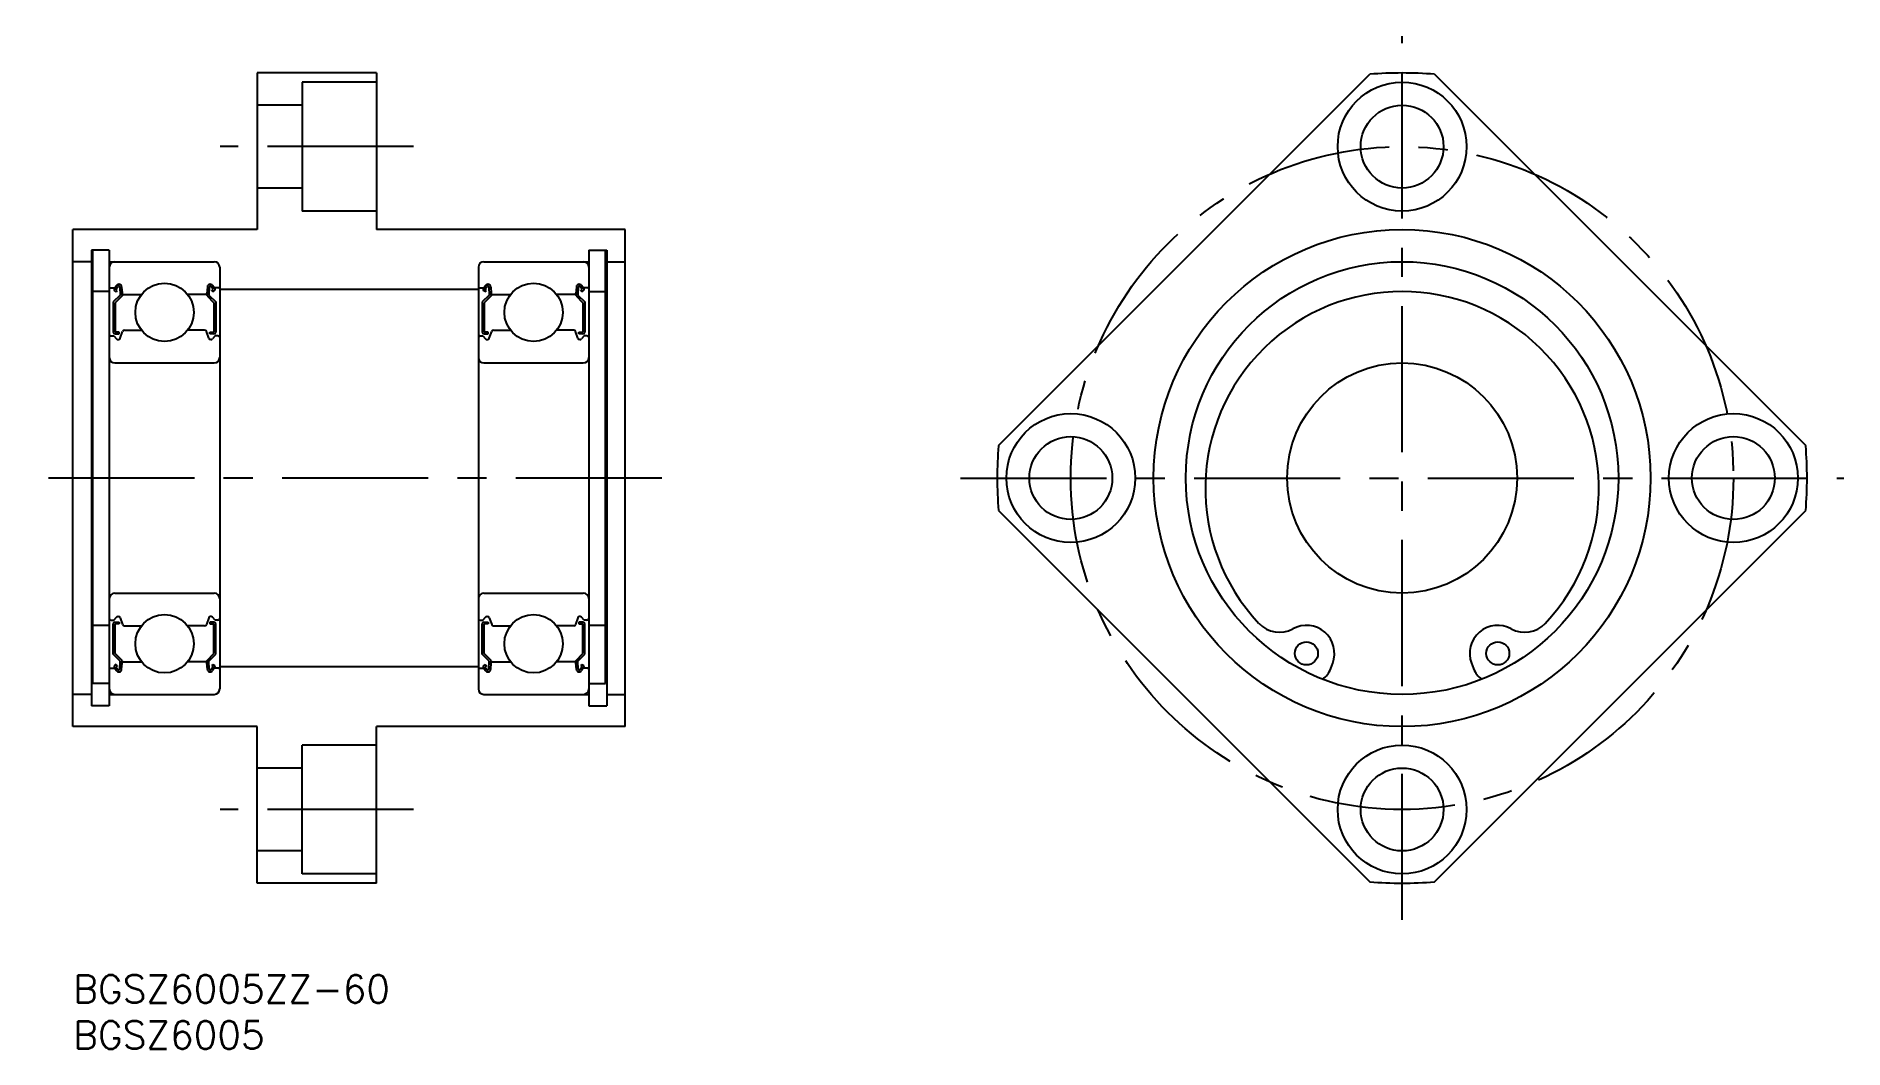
# Model space of a CAD drawing. Extents: x -4 to 192, y -8 to 102.
import ezdxf

# ---------------------------------------------------------------- set-up
doc = ezdxf.new("R2010")
doc.units = 0
doc.header["$LTSCALE"] = 0.5
doc.linetypes.add('CENTER', pattern=[50.8, 31.75, -6.35, 6.35, -6.35])
for name, color, linetype in [('MSM_CENTER', 1, 'CENTER'), ('MSM_CONTINUOUS', 7, 'CONTINUOUS'), ('MSM_PART_NUMBER', 7, 'CONTINUOUS')]:
    doc.layers.add(name, color=color, linetype=linetype)
doc.styles.get("Standard").update_dxf_attribs({"font": 'txt.shx', "height": 3, "bigfont": 'bigfont.shx'})

# ---------------------------------------------------------------- blocks, each defined once
blk = doc.blocks.new('*U6')
at = {"layer": 'MSM_PART_NUMBER'}
blk.add_text('BGSZ6005ZZ-60', height=3, dxfattribs=at).set_placement((0, -3))
blk = doc.blocks.new('*U7')
at = {"layer": 'MSM_PART_NUMBER'}
blk.add_text('BGSZ6005', height=3, dxfattribs=at).set_placement((0, -8))

msp = doc.modelspace()

# ---------------------------------------------------------------- linework, layer by layer
at = {"layer": 'MSM_CENTER'}
for p, q in [((144.43, 6), (144.43, 102)), ((37, 90), (16, 90)), ((64, 54), (-4, 54)), ((96.43, 54), (192.43, 54)), ((37, 18), (16, 18))]:
    msp.add_line(p, q, dxfattribs=at)
msp.add_circle((144.43, 54), 36, dxfattribs=at)
at = {"layer": 'MSM_CONTINUOUS'}
for p, q in [((20, 98), (20, 81)), ((33, 98), (20, 98)), ((24.9, 97), (24.9, 83)), ((33, 97), (24.9, 97)), ((29.75, 98), (29.75, 98)), ((33, 98), (33, 81)), ((100.57, 57.52), (140.91, 97.86)), ((147.95, 97.86), (188.29, 57.52)), ((24.9, 94.5), (20, 94.5)), ((24.9, 85.5), (20, 85.5)), ((33, 83), (24.9, 83)), ((0, 27), (0, 81)), ((20, 81), (0, 81)), ((60, 81), (33, 81)), ((60, 27), (60, 81)), ((3.95, 78.75), (2, 78.75)), ((2, 78.75), (2, 29.25)), ((2.15, 31.68, 1.25), (2.15, 78.75, 1.25)), ((3.95, 78.75), (3.95, 29.25)), ((56.05, 78.75), (56.05, 29.25)), ((56.05, 78.75), (58, 78.75)), ((57.85, 31.68, 1.25), (57.85, 78.75, 1.25)), ((58, 78.75), (58, 29.25)), ((2, 77.5), (0, 77.5)), ((3.95, 77.5), (15.35, 77.5)), ((15.95, 76.9), (15.95, 31.1)), ((44.05, 76.9), (44.05, 31.1)), ((44.65, 77.5), (56.05, 77.5)), ((58, 77.5), (60, 77.5)), ((4.05, 74.65), (4.51, 74.65)), ((4.51, 74.65), (4.76, 74.95)), ((4.66, 74.52), (4.91, 74.82)), ((5.09, 74.76), (5.13, 73.88)), ((5.29, 74.78), (5.35, 74.04)), ((14.61, 74.78), (14.55, 74.04)), ((14.81, 74.76), (14.77, 73.88)), ((15.24, 74.52), (14.99, 74.82)), ((15.39, 74.65), (15.14, 74.95)), ((15.85, 74.65), (15.39, 74.65)), ((44.15, 74.65), (44.61, 74.65)), ((44.61, 74.65), (44.86, 74.95)), ((44.76, 74.52), (45.01, 74.82)), ((45.19, 74.76), (45.23, 73.88)), ((45.39, 74.78), (45.45, 74.04)), ((54.71, 74.78), (54.65, 74.04)), ((54.91, 74.76), (54.87, 73.88)), ((55.34, 74.52), (55.09, 74.82)), ((55.49, 74.65), (55.24, 74.95)), ((55.95, 74.65), (55.49, 74.65)), ((3.95, 74.25), (2.15, 74.25)), ((5.13, 73.88), (4.38, 73.13)), ((4.38, 73.13), (4.38, 69.85)), ((4.69, 74.24), (4.53, 74.37)), ((5.33, 73.8), (4.58, 73.05)), ((4.58, 73.05), (4.58, 69.85)), ((4.82, 74.39), (4.66, 74.52)), ((4.69, 74.24), (4.82, 74.39)), ((5.33, 74.27), (5.33, 73.8)), ((5.45, 73.95), (7.44, 73.95)), ((14.45, 73.95), (12.46, 73.95)), ((14.57, 74.27), (14.57, 73.8)), ((14.57, 73.8), (15.32, 73.05)), ((14.77, 73.88), (15.52, 73.13)), ((15.08, 74.39), (15.24, 74.52)), ((15.21, 74.24), (15.08, 74.39)), ((15.21, 74.24), (15.37, 74.37)), ((15.32, 73.05), (15.32, 69.85)), ((15.52, 73.13), (15.52, 69.85)), ((44.05, 74.5), (15.95, 74.5)), ((45.23, 73.88), (44.48, 73.13)), ((44.48, 73.13), (44.48, 69.85)), ((44.79, 74.24), (44.63, 74.37)), ((45.43, 73.8), (44.68, 73.05)), ((44.68, 73.05), (44.68, 69.85)), ((44.92, 74.39), (44.76, 74.52)), ((44.79, 74.24), (44.92, 74.39)), ((45.43, 74.27), (45.43, 73.8)), ((45.55, 73.95), (47.54, 73.95)), ((54.55, 73.95), (52.56, 73.95)), ((54.67, 74.27), (54.67, 73.8)), ((54.67, 73.8), (55.42, 73.05)), ((54.87, 73.88), (55.62, 73.13)), ((55.18, 74.39), (55.34, 74.52)), ((55.31, 74.24), (55.18, 74.39)), ((55.31, 74.24), (55.47, 74.37)), ((55.42, 73.05), (55.42, 69.85)), ((55.62, 73.13), (55.62, 69.85)), ((56.05, 74.25), (57.85, 74.25)), ((4.15, 69.45), (4.45, 69.45)), ((4.45, 69.45), (4.73, 69.12)), ((5.03, 69.85), (4.58, 69.85)), ((4.58, 69.65), (5.03, 69.65)), ((4.88, 69.05), (4.94, 69.05)), ((5.03, 69.65), (5.03, 69.85)), ((5.13, 69.18), (5.4, 69.92)), ((5.59, 70.05), (7.44, 70.05)), ((14.31, 70.05), (12.46, 70.05)), ((14.77, 69.18), (14.5, 69.92)), ((14.87, 69.65), (14.87, 69.85)), ((14.87, 69.85), (15.32, 69.85)), ((15.32, 69.65), (14.87, 69.65)), ((15.02, 69.05), (14.96, 69.05)), ((15.45, 69.45), (15.17, 69.12)), ((15.75, 69.45), (15.45, 69.45)), ((44.25, 69.45), (44.55, 69.45)), ((44.55, 69.45), (44.83, 69.12)), ((45.13, 69.85), (44.68, 69.85)), ((44.68, 69.65), (45.13, 69.65)), ((44.98, 69.05), (45.04, 69.05)), ((45.13, 69.65), (45.13, 69.85)), ((45.23, 69.18), (45.5, 69.92)), ((45.69, 70.05), (47.54, 70.05)), ((54.41, 70.05), (52.56, 70.05)), ((54.87, 69.18), (54.6, 69.92)), ((54.97, 69.65), (54.97, 69.85)), ((54.97, 69.85), (55.42, 69.85)), ((55.42, 69.65), (54.97, 69.65)), ((55.12, 69.05), (55.06, 69.05)), ((55.55, 69.45), (55.27, 69.12)), ((55.85, 69.45), (55.55, 69.45)), ((4.55, 66.5), (15.35, 66.5)), ((44.65, 66.5), (55.45, 66.5)), ((100.57, 50.48), (140.91, 10.14)), ((147.95, 10.14), (188.29, 50.48)), ((4.55, 41.5), (15.35, 41.5)), ((44.65, 41.5), (55.45, 41.5)), ((3.95, 38), (2.15, 38)), ((4.15, 38.55), (4.45, 38.55)), ((4.38, 34.87), (4.38, 38.15)), ((4.45, 38.55), (4.73, 38.88)), ((4.58, 38.35), (5.03, 38.35)), ((4.58, 34.95), (4.58, 38.15)), ((5.03, 38.15), (4.58, 38.15)), ((4.88, 38.95), (4.94, 38.95)), ((5.03, 38.35), (5.03, 38.15)), ((5.13, 38.82), (5.4, 38.08)), ((5.59, 37.95), (7.44, 37.95)), ((14.31, 37.95), (12.46, 37.95)), ((14.77, 38.82), (14.5, 38.08)), ((14.87, 38.35), (14.87, 38.15)), ((15.32, 38.35), (14.87, 38.35)), ((14.87, 38.15), (15.32, 38.15)), ((15.02, 38.95), (14.96, 38.95)), ((15.45, 38.55), (15.17, 38.88)), ((15.32, 34.95), (15.32, 38.15)), ((15.75, 38.55), (15.45, 38.55)), ((15.52, 34.87), (15.52, 38.15)), ((44.25, 38.55), (44.55, 38.55)), ((44.48, 34.87), (44.48, 38.15)), ((44.55, 38.55), (44.83, 38.88)), ((44.68, 38.35), (45.13, 38.35)), ((44.68, 34.95), (44.68, 38.15)), ((45.13, 38.15), (44.68, 38.15)), ((44.98, 38.95), (45.04, 38.95)), ((45.13, 38.35), (45.13, 38.15)), ((45.23, 38.82), (45.5, 38.08)), ((45.69, 37.95), (47.54, 37.95)), ((54.41, 37.95), (52.56, 37.95)), ((54.87, 38.82), (54.6, 38.08)), ((54.97, 38.35), (54.97, 38.15)), ((55.42, 38.35), (54.97, 38.35)), ((54.97, 38.15), (55.42, 38.15)), ((55.12, 38.95), (55.06, 38.95)), ((55.55, 38.55), (55.27, 38.88)), ((55.42, 34.95), (55.42, 38.15)), ((55.85, 38.55), (55.55, 38.55)), ((55.62, 34.87), (55.62, 38.15)), ((57.85, 38, 1.25), (56.05, 38, 1.25)), ((5.13, 34.12), (4.38, 34.87)), ((4.69, 33.76), (4.53, 33.63)), ((5.33, 34.2), (4.58, 34.95)), ((4.82, 33.61), (4.66, 33.48)), ((4.66, 33.48), (4.91, 33.18)), ((4.69, 33.76), (4.82, 33.61)), ((5.09, 33.24), (5.13, 34.12)), ((5.29, 33.22), (5.35, 33.96)), ((5.33, 33.73), (5.33, 34.2)), ((5.45, 34.05), (7.44, 34.05)), ((14.45, 34.05), (12.46, 34.05)), ((14.61, 33.22), (14.55, 33.96)), ((14.57, 34.2), (15.32, 34.95)), ((14.57, 33.73), (14.57, 34.2)), ((14.77, 34.12), (15.52, 34.87)), ((14.81, 33.24), (14.77, 34.12)), ((15.24, 33.48), (14.99, 33.18)), ((15.21, 33.76), (15.08, 33.61)), ((15.08, 33.61), (15.24, 33.48)), ((15.21, 33.76), (15.37, 33.63)), ((44.05, 33.5), (15.95, 33.5)), ((45.23, 34.12), (44.48, 34.87)), ((44.79, 33.76), (44.63, 33.63)), ((45.43, 34.2), (44.68, 34.95)), ((44.92, 33.61), (44.76, 33.48)), ((44.76, 33.48), (45.01, 33.18)), ((44.79, 33.76), (44.92, 33.61)), ((45.19, 33.24), (45.23, 34.12)), ((45.39, 33.22), (45.45, 33.96)), ((45.43, 33.73), (45.43, 34.2)), ((45.55, 34.05), (47.54, 34.05)), ((54.55, 34.05), (52.56, 34.05)), ((54.71, 33.22), (54.65, 33.96)), ((54.67, 34.2), (55.42, 34.95)), ((54.67, 33.73), (54.67, 34.2)), ((54.87, 34.12), (55.62, 34.87)), ((54.91, 33.24), (54.87, 34.12)), ((55.34, 33.48), (55.09, 33.18)), ((55.31, 33.76), (55.18, 33.61)), ((55.18, 33.61), (55.34, 33.48)), ((55.31, 33.76), (55.47, 33.63)), ((136.67, 33.3), (136.89, 33.88)), ((151.98, 33.88), (152.19, 33.3)), ((3.95, 31.68), (2.15, 31.68)), ((4.05, 33.35), (4.51, 33.35)), ((4.51, 33.35), (4.76, 33.05)), ((15.39, 33.35), (15.14, 33.05)), ((15.85, 33.35), (15.39, 33.35)), ((44.15, 33.35), (44.61, 33.35)), ((44.61, 33.35), (44.86, 33.05)), ((55.49, 33.35), (55.24, 33.05)), ((55.95, 33.35), (55.49, 33.35)), ((56.05, 31.68), (57.85, 31.68)), ((2, 30.5), (0, 30.5)), ((3.95, 30.5), (15.35, 30.5)), ((7.45, 30.5), (7.45, 30.5)), ((44.65, 30.5), (56.05, 30.5)), ((47.55, 30.5), (47.55, 30.5)), ((58, 30.5), (60, 30.5)), ((3.95, 29.25), (2, 29.25)), ((56.05, 29.25), (58, 29.25)), ((20, 27), (0, 27)), ((20, 10), (20, 27)), ((60, 27), (33, 27)), ((33, 10), (33, 27)), ((24.9, 11), (24.9, 25)), ((33, 25), (24.9, 25)), ((24.9, 22.5), (20, 22.5)), ((24.9, 13.5), (20, 13.5)), ((33, 10), (20, 10)), ((33, 11), (24.9, 11))]:
    msp.add_line(p, q, dxfattribs=at)
for centre, radius in [((144.43, 90), 7), ((144.43, 90), 4.5), ((144.43, 54), 27), ((144.43, 54), 23.5), ((9.95, 72), 3.17), ((50.05, 72), 3.17), ((144.43, 54), 12.5), ((108.43, 54), 7), ((180.43, 54), 7), ((108.43, 54), 4.5), ((180.43, 54), 4.5), ((9.95, 36), 3.17), ((50.05, 36), 3.17), ((134.03, 34.95), 1.25), ((154.83, 34.95), 1.25), ((144.43, 18), 7), ((144.43, 18), 4.5)]:
    msp.add_circle(centre, radius, dxfattribs=at)
for centre, radius, start, end in [((144.43, 54), 44, 85.4154, 94.5846), ((4.55, 76.9), 0.6, 90, 180), ((15.35, 76.9), 0.6, 0, 90), ((44.65, 76.9), 0.6, 90, 180), ((55.45, 76.9), 0.6, 0, 90), ((4.05, 74.75), 0.1, 180, 270), ((4.66, 74.52), 0.2, 140.0012, 230.0863), ((4.99, 74.75), 0.3, 4.9967, 140.0012), ((4.99, 74.75), 0.1, 2.8198, 140.0023), ((14.91, 74.75), 0.3, 39.9988, 175.0033), ((14.91, 74.75), 0.1, 39.9977, 177.1802), ((15.24, 74.52), 0.2, 309.9137, 39.9988), ((15.85, 74.75), 0.1, 270, 0), ((44.15, 74.75), 0.1, 180, 270), ((44.76, 74.52), 0.2, 140.0012, 230.0863), ((45.09, 74.75), 0.3, 4.9967, 140.0012), ((45.09, 74.75), 0.1, 2.8198, 140.0023), ((55.01, 74.75), 0.3, 39.9988, 175.0033), ((55.01, 74.75), 0.1, 39.9977, 177.1802), ((55.34, 74.52), 0.2, 309.9137, 39.9988), ((55.95, 74.75), 0.1, 270, 0), ((5.45, 74.05), 0.1, 184.9967, 270), ((14.45, 74.05), 0.1, 270, 355.0033), ((45.55, 74.05), 0.1, 184.9967, 270), ((54.55, 74.05), 0.1, 270, 355.0033), ((144.43, 52.88), 21.38, 316.6826, 223.3174), ((4.15, 69.25), 0.2, 90, 180), ((4.58, 69.85), 0.2, 180, 270), ((4.88, 69.25), 0.2, 219.9945, 270), ((4.94, 69.25), 0.2, 270, 339.9921), ((5.59, 69.85), 0.2, 90, 159.9921), ((14.31, 69.85), 0.2, 20.0079, 90), ((14.96, 69.25), 0.2, 200.0079, 270), ((15.02, 69.25), 0.2, 270, 320.0055), ((15.32, 69.85), 0.2, 270, 0), ((15.75, 69.25), 0.2, 0, 90), ((44.25, 69.25), 0.2, 90, 180), ((44.68, 69.85), 0.2, 180, 270), ((44.98, 69.25), 0.2, 219.9945, 270), ((45.04, 69.25), 0.2, 270, 339.9921), ((45.69, 69.85), 0.2, 90, 159.9921), ((54.41, 69.85), 0.2, 20.0079, 90), ((55.06, 69.25), 0.2, 200.0079, 270), ((55.12, 69.25), 0.2, 270, 320.0055), ((55.42, 69.85), 0.2, 270, 0), ((55.85, 69.25), 0.2, 0, 90), ((4.55, 67.1), 0.6, 180, 270), ((15.35, 67.1), 0.6, 270, 0), ((44.65, 67.1), 0.6, 180, 270), ((55.45, 67.1), 0.6, 270, 0), ((144.43, 54), 44, 175.4154, 184.5846), ((144.43, 54), 44, 355.4154, 4.5846), ((4.55, 40.9), 0.6, 90, 180), ((15.35, 40.9), 0.6, 0, 90), ((44.65, 40.9), 0.6, 90, 180), ((55.45, 40.9), 0.6, 0, 90), ((4.15, 38.75), 0.2, 180, 270), ((4.58, 38.15), 0.2, 90, 180), ((4.88, 38.75), 0.2, 90, 140.0055), ((4.94, 38.75), 0.2, 20.0079, 90), ((5.59, 38.15), 0.2, 200.0079, 270), ((14.31, 38.15), 0.2, 270, 339.9921), ((14.96, 38.75), 0.2, 90, 159.9921), ((15.02, 38.75), 0.2, 39.9945, 90), ((15.32, 38.15), 0.2, 0, 90), ((15.75, 38.75), 0.2, 270, 0), ((44.25, 38.75), 0.2, 180, 270), ((44.68, 38.15), 0.2, 90, 180), ((44.98, 38.75), 0.2, 90, 140.0055), ((45.04, 38.75), 0.2, 20.0079, 90), ((45.69, 38.15), 0.2, 200.0079, 270), ((54.41, 38.15), 0.2, 270, 339.9921), ((55.06, 38.75), 0.2, 90, 159.9921), ((55.12, 38.75), 0.2, 39.9945, 90), ((55.42, 38.15), 0.2, 0, 90), ((55.85, 38.75), 0.2, 270, 0), ((131.1, 40.3), 3.05, 223.3174, 298.7349), ((134.03, 34.95), 3.05, 339.4426, 118.7349), ((154.83, 34.95), 3.05, 61.2651, 200.5574), ((157.76, 40.3), 3.05, 241.2651, 316.6826), ((4.66, 33.48), 0.2, 129.9137, 219.9988), ((5.45, 33.95), 0.1, 90, 175.0033), ((14.45, 33.95), 0.1, 4.9967, 90), ((15.24, 33.48), 0.2, 320.0012, 50.0863), ((44.76, 33.48), 0.2, 129.9137, 219.9988), ((45.55, 33.95), 0.1, 90, 175.0033), ((54.55, 33.95), 0.1, 4.9967, 90), ((55.34, 33.48), 0.2, 320.0012, 50.0863), ((4.05, 33.25), 0.1, 90, 180), ((4.99, 33.25), 0.3, 219.9988, 355.0033), ((4.99, 33.25), 0.1, 219.9977, 357.1802), ((14.91, 33.25), 0.3, 184.9967, 320.0012), ((14.91, 33.25), 0.1, 182.8198, 320.0023), ((15.85, 33.25), 0.1, 0, 90), ((44.15, 33.25), 0.1, 90, 180), ((45.09, 33.25), 0.3, 219.9988, 355.0033), ((45.09, 33.25), 0.1, 219.9977, 357.1802), ((55.01, 33.25), 0.3, 184.9967, 320.0012), ((55.01, 33.25), 0.1, 182.8198, 320.0023), ((55.95, 33.25), 0.1, 0, 90), ((134.33, 34.18), 2.5, 305.7418, 339.4426), ((154.54, 34.18), 2.5, 200.5574, 234.2582), ((4.55, 31.1), 0.6, 180, 270), ((15.35, 31.1), 0.6, 270, 0), ((44.65, 31.1), 0.6, 180, 270), ((55.45, 31.1), 0.6, 270, 0), ((144.43, 54), 44, 265.4154, 274.5846)]:
    msp.add_arc(centre, radius, start, end, dxfattribs=at)

# ---------------------------------------------------------------- block references
for name in ['*U6', '*U7']:
    msp.add_blockref(name, (0, 0), dxfattribs=at)

doc.saveas('drawing.dxf')
